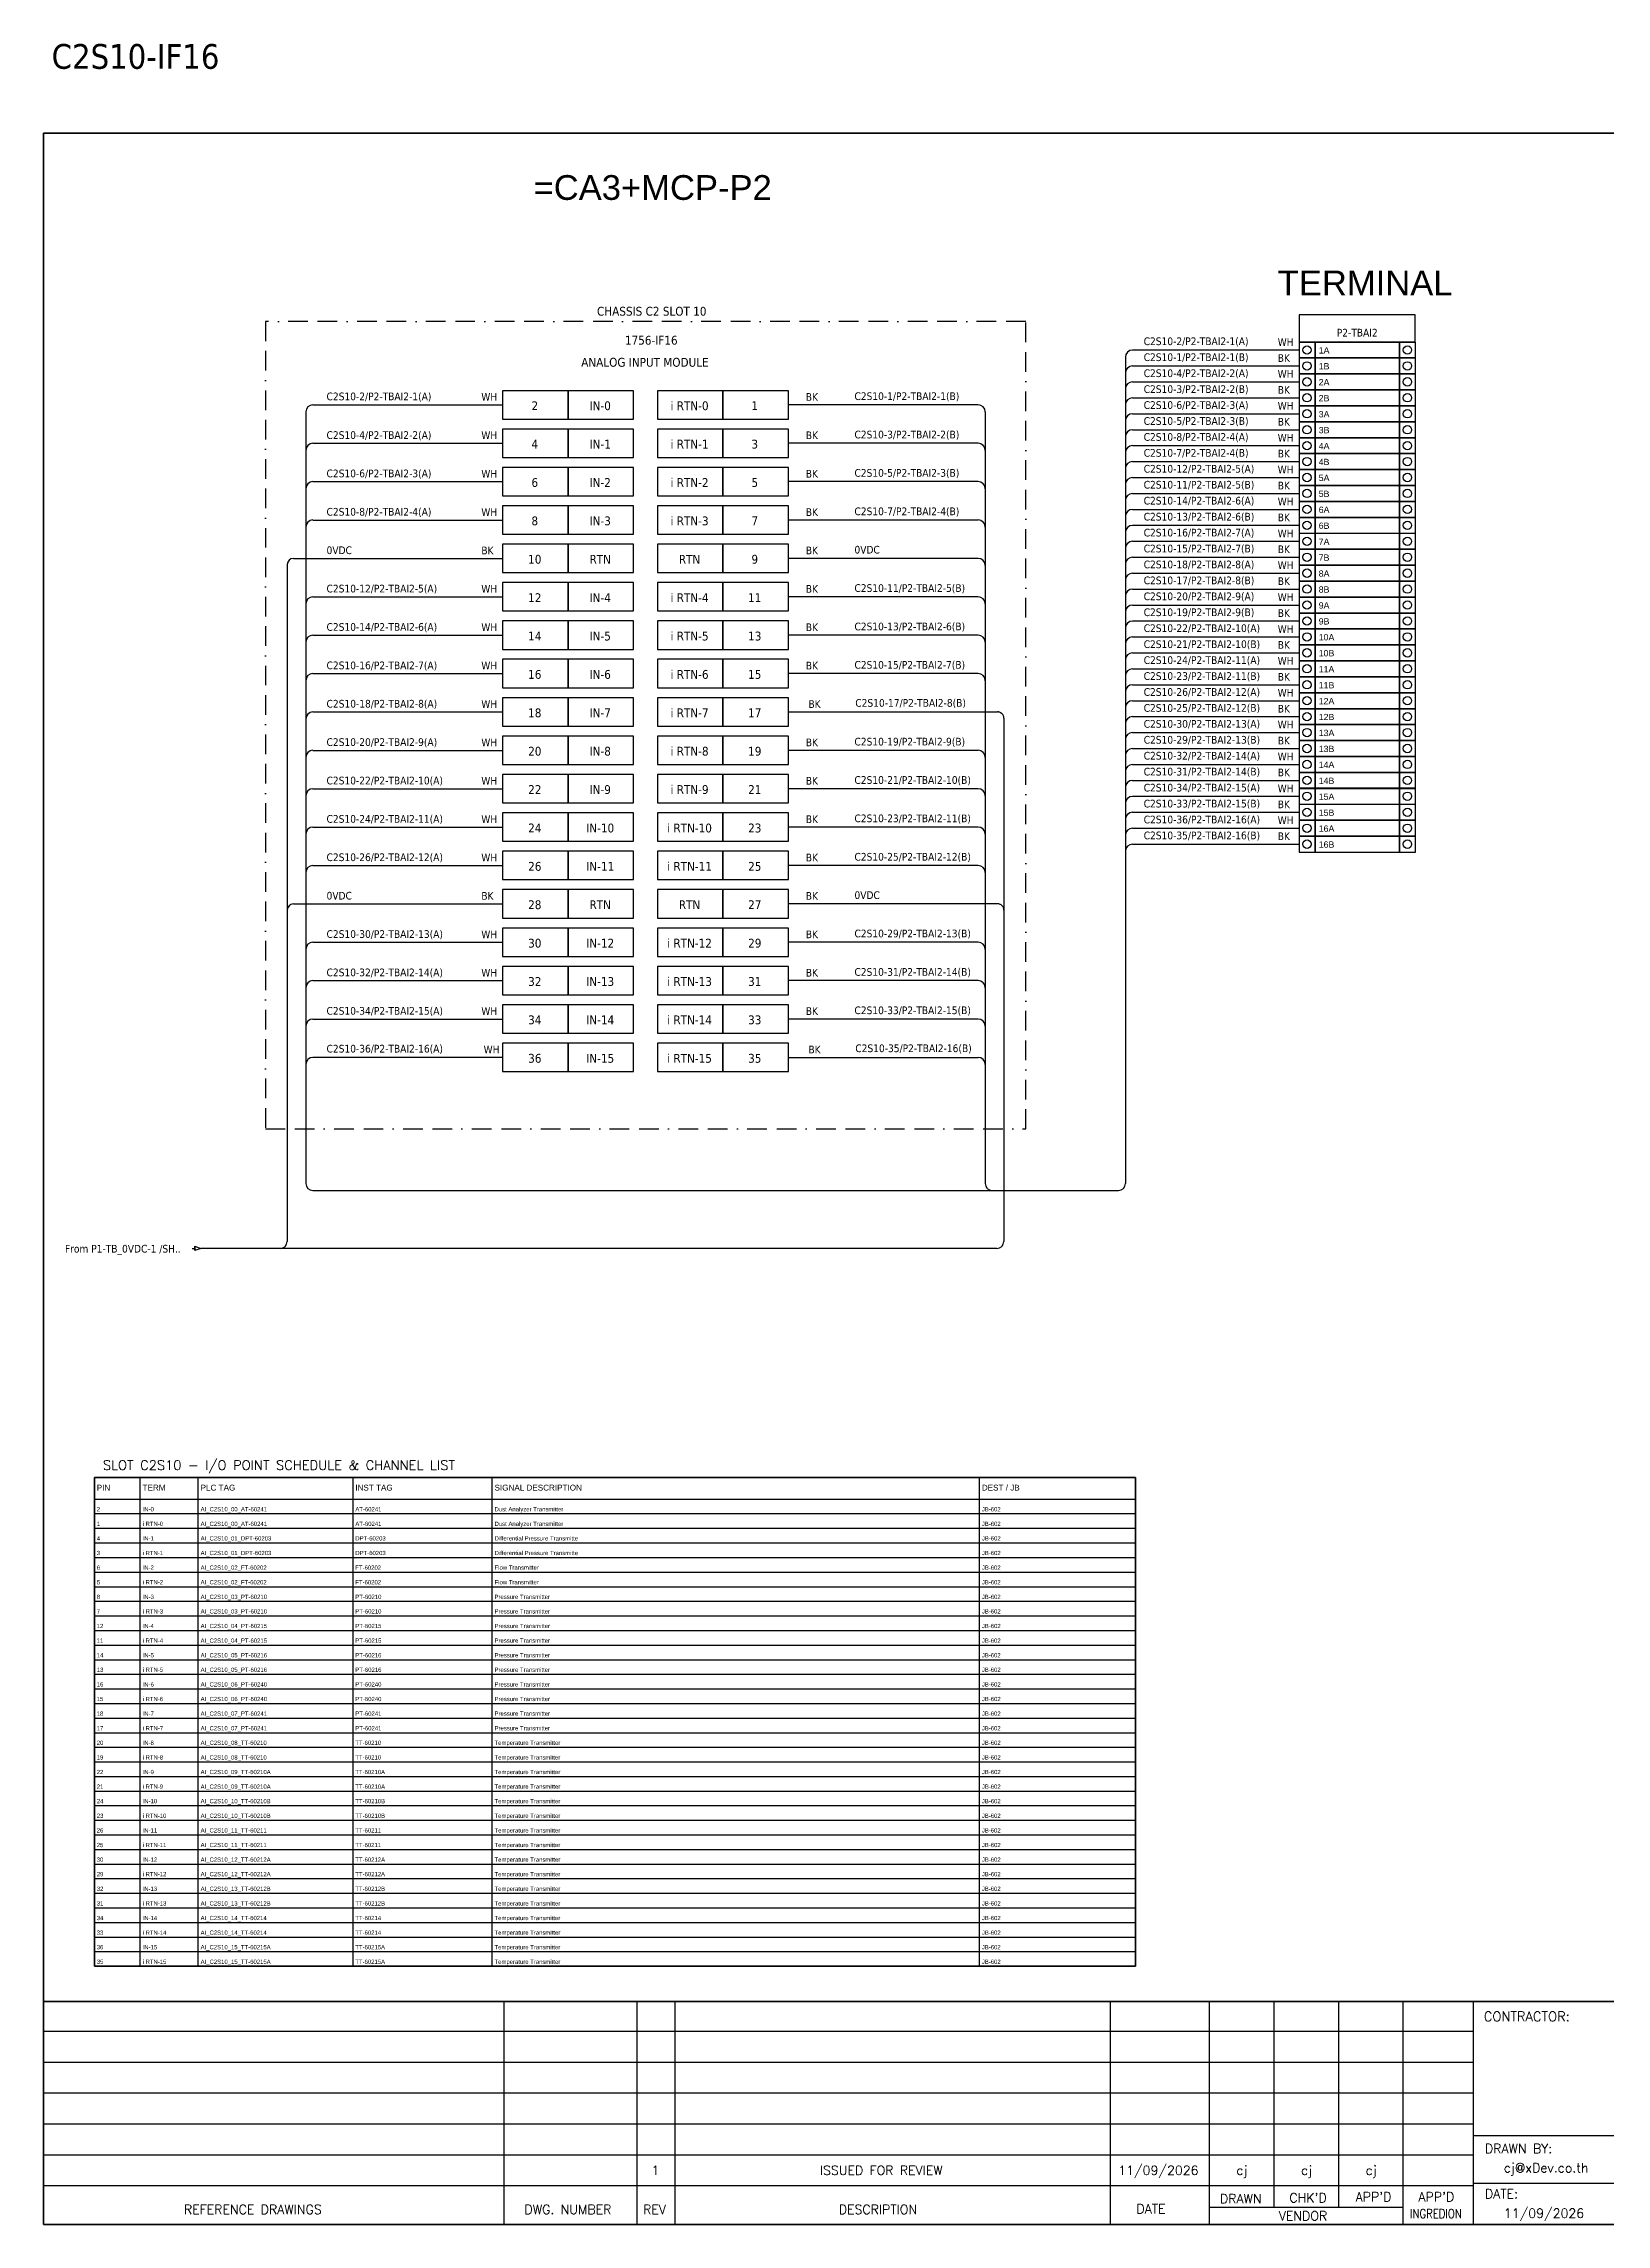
# Model space of a CAD drawing. Header units: millimetres. Extents: x 0 to 3893, y 0 to 2820.
# Drawn here: x 0 to 2020, y 0 to 2820 of the extents above; entities that cross this region are included whole.
import ezdxf
from ezdxf.enums import TextEntityAlignment as Align

# ---------------------------------------------------------------- set-up
doc = ezdxf.new("R2010")
doc.units = ezdxf.units.MM
doc.linetypes.add('BORDERX2', pattern=[88.9, 25.4, -12.7, 25.4, -12.7, 0, -12.7])
for name, color, linetype in [('GT_1', 9, 'Continuous'), ('HELPPOINT', 7, 'Continuous'), ('MEMBER', 7, 'Continuous'), ('VECTORS', 7, 'Continuous'), ('x01001-FrameArea', 2, 'BORDERX2')]:
    doc.layers.add(name, color=color, linetype=linetype)
doc.layers.add('IE-EQUIP', color=253, linetype='Continuous', lineweight=25)
doc.layers.add('IE-WIRE', color=7, linetype='Continuous', lineweight=25)
doc.styles.add('ROMANS', font='romans.shx', dxfattribs={"width": 0.85, "height": 25})
doc.styles.get("Standard").update_dxf_attribs({"font": 'arial.ttf'})
doc.styles.add('Tahoma', font='')
doc.styles.get('Tahoma').set_extended_font_data('Tahoma')

# ---------------------------------------------------------------- blocks, each defined once
blk = doc.blocks.new('xTermSingleLayer900')
at = {"color": 7, "ltscale": 25.4}
for points in [[(0, -537), (537, -537), (537, 0), (0, 0)], [(537, -537), (3378, -537), (3378, 0), (537, 0)], [(3378, -537), (3915, -537), (3915, 0), (3378, 0)]]:
    blk.add_lwpolyline(points, close=True, dxfattribs=at)
for centre in [(268, -268), (3647, -268)]:
    blk.add_circle(centre, 141, dxfattribs=at)
blk.add_attdef('TERMINAL_B', (661, -387), '', height=212)
blk = doc.blocks.new('xTerminal_fr_to0')
at = {"layer": 'VECTORS', "color": 1, "true_color": 0xff0000}
for p, q in [((-11.3, 0), (-7.8, 0)), ((-7.8, 2.8), (0, 0)), ((-7.8, -2.8), (-7.8, 2.8)), ((-7.8, 2.8), (0, 0)), ((-7.8, 2.8), (-7.8, -2.8)), ((0, 0), (-7.8, -2.8)), ((0, 0), (-7.8, -2.8))]:
    blk.add_line(p, q, dxfattribs=at)

msp = doc.modelspace()

# ---------------------------------------------------------------- linework, layer by layer
at = {"ltscale": 25.4}
for p, q in [((1407.6, 2403.1), (1623, 2403.1)), ((1208.1, 2352.7), (962.8, 2352.7)), ((1407.6, 2361.8), (1623, 2361.8)), ((1407.6, 2320.6), (1623, 2320.6)), ((1208.1, 2303.1), (962.8, 2303.1)), ((1407.6, 2279.4), (1623, 2279.4)), ((1208.1, 2253.5), (962.8, 2253.5)), ((1407.6, 2238.2), (1623, 2238.2)), ((1208.1, 2203.8), (962.8, 2203.8)), ((1407.6, 2197), (1623, 2197)), ((322.8, 2154.2), (593.3, 2154.2)), ((1208.1, 2154.2), (962.8, 2154.2)), ((1407.6, 2155.7), (1623, 2155.7)), ((1208.1, 2104.6), (962.8, 2104.6)), ((1407.6, 2114.5), (1623, 2114.5)), ((1407.6, 2073.3), (1623, 2073.3)), ((1208.1, 2054.9), (962.8, 2054.9)), ((1407.6, 2032.1), (1623, 2032.1)), ((1208.1, 2005.3), (962.8, 2005.3)), ((1407.6, 1990.8), (1623, 1990.8)), ((962.8, 1955.7), (1233.3, 1955.7)), ((1407.6, 1949.6), (1623, 1949.6)), ((1208.1, 1906), (962.8, 1906)), ((1407.6, 1908.4), (1623, 1908.4)), ((1407.6, 1867.2), (1623, 1867.2)), ((1208.1, 1856.4), (962.8, 1856.4)), ((1208.1, 1806.8), (962.8, 1806.8)), ((1407.6, 1825.9), (1623, 1825.9)), ((1407.6, 1784.7), (1623, 1784.7)), ((1208.1, 1757.1), (962.8, 1757.1)), ((322.8, 1707.5), (593.3, 1707.5)), ((1233.3, 1707.5), (962.8, 1707.5)), ((1208.1, 1657.9), (962.8, 1657.9)), ((1208.1, 1608.2), (962.8, 1608.2)), ((1208.1, 1558.6), (962.8, 1558.6)), ((962.8, 1509), (1208.1, 1509))]:
    msp.add_line(p, q, dxfattribs=at)
at = {"color": 7}
for p, q in [((124.9, 333.8), (124.9, 965.9)), ((199.9, 333.8), (199.9, 965.9)), ((399.9, 333.8), (399.9, 965.9)), ((579.9, 333.8), (579.9, 965.9)), ((1209.9, 333.8), (1209.9, 965.9)), ((65.6, 937.9), (1411.4, 937.9))]:
    msp.add_line(p, q, dxfattribs=at)
at = {"color": 8}
for p, q in [((65.6, 919), (1411.4, 919)), ((65.6, 900.1), (1411.4, 900.1)), ((65.6, 881.3), (1411.4, 881.3)), ((65.6, 862.4), (1411.4, 862.4)), ((65.6, 843.5), (1411.4, 843.5)), ((65.6, 824.6), (1411.4, 824.6)), ((65.6, 805.7), (1411.4, 805.7)), ((65.6, 786.9), (1411.4, 786.9)), ((65.6, 768), (1411.4, 768)), ((65.6, 749.1), (1411.4, 749.1)), ((65.6, 730.2), (1411.4, 730.2)), ((65.6, 711.4), (1411.4, 711.4)), ((65.6, 692.5), (1411.4, 692.5)), ((65.6, 673.6), (1411.4, 673.6)), ((65.6, 654.7), (1411.4, 654.7)), ((65.6, 635.8), (1411.4, 635.8)), ((65.6, 617), (1411.4, 617)), ((65.6, 598.1), (1411.4, 598.1)), ((65.6, 579.2), (1411.4, 579.2)), ((65.6, 560.3), (1411.4, 560.3)), ((65.6, 541.5), (1411.4, 541.5)), ((65.6, 522.6), (1411.4, 522.6)), ((65.6, 503.7), (1411.4, 503.7)), ((65.6, 484.8), (1411.4, 484.8)), ((65.6, 465.9), (1411.4, 465.9)), ((65.6, 447.1), (1411.4, 447.1)), ((65.6, 428.2), (1411.4, 428.2)), ((65.6, 409.3), (1411.4, 409.3)), ((65.6, 390.4), (1411.4, 390.4)), ((65.6, 371.5), (1411.4, 371.5)), ((65.6, 352.7), (1411.4, 352.7))]:
    msp.add_line(p, q, dxfattribs=at)
at = {"color": 4, "ltscale": 25.4}
msp.add_lwpolyline([(1623, 2434), (1773.3, 2434), (1773.3, 2469.2), (1623, 2469.2)], close=True, dxfattribs=at)
msp.add_lwpolyline([(65.6, 965.9), (1411.4, 965.9), (1411.4, 333.8), (65.6, 333.8)], close=True)
at = {"color": 7}
msp.add_lwpolyline([(65.6, 333.8), (1411.4, 333.8), (1411.4, 965.9), (65.6, 965.9), (65.6, 333.8)], dxfattribs=at)
at = {"ltscale": 25.4}
for centre, radius, start, end in [((1407.6, 2393.9), 9.14, 90, 180), ((1208.1, 2343.6), 9.17, 0, 90), ((1407.6, 2352.7), 9.14, 90, 180), ((1407.6, 2311.5), 9.14, 90, 180), ((1208.1, 2293.9), 9.17, 0, 90), ((1407.6, 2270.3), 9.14, 90, 180), ((1208.1, 2244.3), 9.17, 0, 90), ((1407.6, 2229), 9.14, 90, 180), ((1208.1, 2194.7), 9.17, 0, 90), ((1407.6, 2187.8), 9.14, 90, 180), ((1208.1, 2145), 9.17, 0, 90), ((1407.6, 2146.6), 9.14, 90, 180), ((1208.1, 2095.4), 9.17, 0, 90), ((1407.6, 2105.4), 9.14, 90, 180), ((1407.6, 2064.1), 9.14, 90, 180), ((1208.1, 2045.8), 9.17, 0, 90), ((1407.6, 2022.9), 9.14, 90, 180), ((1208.1, 1996.1), 9.17, 0, 90), ((1407.6, 1981.7), 9.14, 90, 180), ((1407.6, 1940.5), 9.14, 90, 180), ((1208.1, 1896.9), 9.17, 0, 90), ((1407.6, 1899.2), 9.14, 90, 180), ((1407.6, 1858), 9.14, 90, 180), ((1208.1, 1847.2), 9.17, 0, 90), ((1208.1, 1797.6), 9.17, 0, 90), ((1407.6, 1816.8), 9.14, 90, 180), ((1407.6, 1775.6), 9.14, 90, 180), ((1208.1, 1748), 9.17, 0, 90), ((1208.1, 1648.7), 9.17, 0, 90), ((1208.1, 1599.1), 9.17, 0, 90), ((1208.1, 1549.4), 9.17, 0, 90), ((1208.1, 1499.8), 9.17, 0, 90)]:
    msp.add_arc(centre, radius, start, end, dxfattribs=at)
at = {"layer": 'GT_1', "color": 4}
for p, q in [((595.3, 0), (595.3, 288.2)), ((767.2, 0), (767.2, 288.2)), ((816.4, 0), (816.4, 288.2)), ((1379, 0), (1379, 288.2)), ((1507.3, 0), (1507.3, 288.2)), ((1590.9, 21.8), (1590.9, 288.2)), ((1674.4, 21.8), (1674.4, 288.2)), ((1757.7, 0), (1757.7, 288.2)), ((1848.7, 0), (1848.7, 288.2)), ((1848.7, 249.3), (-0.1, 249.3)), ((1848.7, 209.5), (-0.1, 209.5)), ((1848.7, 169.6), (-0.1, 169.6)), ((1848.7, 129.7), (-0.1, 129.7)), ((2635.7, 114.3), (1848.7, 114.3)), ((1848.7, 89.7), (-0.1, 89.7)), ((1848.6, 49.8), (-0.1, 49.8)), ((2635.7, 52.9), (1848.7, 52.9)), ((1757.7, 21.8), (1507.3, 21.8))]:
    msp.add_line(p, q, dxfattribs=at)
at = {"layer": 'HELPPOINT', "color": 4, "lineweight": 35}
for p, q in [((-0.1, 0), (-0.1, 2704.2)), ((-0.1, 2704.2), (3893.2, 2704.2)), ((-0.1, 0), (-0.1, 2704.2)), ((-0.1, 2704.2), (3893.2, 2704.2)), ((3893.2, 0), (-0.1, 0)), ((3893.2, 0), (-0.1, 0))]:
    msp.add_line(p, q, dxfattribs=at)
at = {"layer": 'IE-EQUIP', "linetype": 'Continuous', "ltscale": 25.4}
for points in [[(593.3, 2334.4), (678, 2334.4), (678, 2371.1), (593.3, 2371.1)], [(678, 2334.4), (762.6, 2334.4), (762.6, 2371.1), (678, 2371.1)], [(793.5, 2334.4), (878.1, 2334.4), (878.1, 2371.1), (793.5, 2371.1)], [(878.1, 2334.4), (962.8, 2334.4), (962.8, 2371.1), (878.1, 2371.1)], [(593.3, 2284.8), (678, 2284.8), (678, 2321.5), (593.3, 2321.5)], [(678, 2284.8), (762.6, 2284.8), (762.6, 2321.5), (678, 2321.5)], [(793.5, 2284.8), (878.1, 2284.8), (878.1, 2321.5), (793.5, 2321.5)], [(878.1, 2284.8), (962.8, 2284.8), (962.8, 2321.5), (878.1, 2321.5)], [(593.3, 2235.1), (678, 2235.1), (678, 2271.8), (593.3, 2271.8)], [(678, 2235.1), (762.6, 2235.1), (762.6, 2271.8), (678, 2271.8)], [(793.5, 2235.1), (878.1, 2235.1), (878.1, 2271.8), (793.5, 2271.8)], [(878.1, 2235.1), (962.8, 2235.1), (962.8, 2271.8), (878.1, 2271.8)], [(593.3, 2185.5), (678, 2185.5), (678, 2222.2), (593.3, 2222.2)], [(678, 2185.5), (762.6, 2185.5), (762.6, 2222.2), (678, 2222.2)], [(793.5, 2185.5), (878.1, 2185.5), (878.1, 2222.2), (793.5, 2222.2)], [(878.1, 2185.5), (962.8, 2185.5), (962.8, 2222.2), (878.1, 2222.2)], [(593.3, 2135.9), (678, 2135.9), (678, 2172.6), (593.3, 2172.6)], [(678, 2135.9), (762.6, 2135.9), (762.6, 2172.6), (678, 2172.6)], [(793.5, 2135.9), (878.1, 2135.9), (878.1, 2172.6), (793.5, 2172.6)], [(878.1, 2135.9), (962.8, 2135.9), (962.8, 2172.6), (878.1, 2172.6)], [(593.3, 2086.2), (678, 2086.2), (678, 2122.9), (593.3, 2122.9)], [(678, 2086.2), (762.6, 2086.2), (762.6, 2122.9), (678, 2122.9)], [(793.5, 2086.2), (878.1, 2086.2), (878.1, 2122.9), (793.5, 2122.9)], [(878.1, 2086.2), (962.8, 2086.2), (962.8, 2122.9), (878.1, 2122.9)], [(593.3, 2036.6), (678, 2036.6), (678, 2073.3), (593.3, 2073.3)], [(678, 2036.6), (762.6, 2036.6), (762.6, 2073.3), (678, 2073.3)], [(793.5, 2036.6), (878.1, 2036.6), (878.1, 2073.3), (793.5, 2073.3)], [(878.1, 2036.6), (962.8, 2036.6), (962.8, 2073.3), (878.1, 2073.3)], [(593.3, 1987), (678, 1987), (678, 2023.7), (593.3, 2023.7)], [(678, 1987), (762.6, 1987), (762.6, 2023.7), (678, 2023.7)], [(793.5, 1987), (878.1, 1987), (878.1, 2023.7), (793.5, 2023.7)], [(878.1, 1987), (962.8, 1987), (962.8, 2023.7), (878.1, 2023.7)], [(593.3, 1937.3), (678, 1937.3), (678, 1974), (593.3, 1974)], [(678, 1937.3), (762.6, 1937.3), (762.6, 1974), (678, 1974)], [(793.5, 1937.3), (878.1, 1937.3), (878.1, 1974), (793.5, 1974)], [(878.1, 1937.3), (962.8, 1937.3), (962.8, 1974), (878.1, 1974)], [(593.3, 1887.7), (678, 1887.7), (678, 1924.4), (593.3, 1924.4)], [(678, 1887.7), (762.6, 1887.7), (762.6, 1924.4), (678, 1924.4)], [(793.5, 1887.7), (878.1, 1887.7), (878.1, 1924.4), (793.5, 1924.4)], [(878.1, 1887.7), (962.8, 1887.7), (962.8, 1924.4), (878.1, 1924.4)], [(593.3, 1838.1), (678, 1838.1), (678, 1874.8), (593.3, 1874.8)], [(678, 1838.1), (762.6, 1838.1), (762.6, 1874.8), (678, 1874.8)], [(793.5, 1838.1), (878.1, 1838.1), (878.1, 1874.8), (793.5, 1874.8)], [(878.1, 1838.1), (962.8, 1838.1), (962.8, 1874.8), (878.1, 1874.8)], [(593.3, 1788.4), (678, 1788.4), (678, 1825.1), (593.3, 1825.1)], [(678, 1788.4), (762.6, 1788.4), (762.6, 1825.1), (678, 1825.1)], [(793.5, 1788.4), (878.1, 1788.4), (878.1, 1825.1), (793.5, 1825.1)], [(878.1, 1788.4), (962.8, 1788.4), (962.8, 1825.1), (878.1, 1825.1)], [(593.3, 1738.8), (678, 1738.8), (678, 1775.5), (593.3, 1775.5)], [(678, 1738.8), (762.6, 1738.8), (762.6, 1775.5), (678, 1775.5)], [(793.5, 1738.8), (878.1, 1738.8), (878.1, 1775.5), (793.5, 1775.5)], [(878.1, 1738.8), (962.8, 1738.8), (962.8, 1775.5), (878.1, 1775.5)], [(593.3, 1689.2), (678, 1689.2), (678, 1725.9), (593.3, 1725.9)], [(678, 1689.2), (762.6, 1689.2), (762.6, 1725.9), (678, 1725.9)], [(793.5, 1689.2), (878.1, 1689.2), (878.1, 1725.9), (793.5, 1725.9)], [(878.1, 1689.2), (962.8, 1689.2), (962.8, 1725.9), (878.1, 1725.9)], [(593.3, 1639.5), (678, 1639.5), (678, 1676.2), (593.3, 1676.2)], [(678, 1639.5), (762.6, 1639.5), (762.6, 1676.2), (678, 1676.2)], [(793.5, 1639.5), (878.1, 1639.5), (878.1, 1676.2), (793.5, 1676.2)], [(878.1, 1639.5), (962.8, 1639.5), (962.8, 1676.2), (878.1, 1676.2)], [(593.3, 1589.9), (678, 1589.9), (678, 1626.6), (593.3, 1626.6)], [(678, 1589.9), (762.6, 1589.9), (762.6, 1626.6), (678, 1626.6)], [(793.5, 1589.9), (878.1, 1589.9), (878.1, 1626.6), (793.5, 1626.6)], [(878.1, 1589.9), (962.8, 1589.9), (962.8, 1626.6), (878.1, 1626.6)], [(593.3, 1540.3), (678, 1540.3), (678, 1577), (593.3, 1577)], [(678, 1540.3), (762.6, 1540.3), (762.6, 1577), (678, 1577)], [(793.5, 1540.3), (878.1, 1540.3), (878.1, 1577), (793.5, 1577)], [(878.1, 1540.3), (962.8, 1540.3), (962.8, 1577), (878.1, 1577)], [(593.3, 1490.6), (678, 1490.6), (678, 1527.3), (593.3, 1527.3)], [(678, 1490.6), (762.6, 1490.6), (762.6, 1527.3), (678, 1527.3)], [(793.5, 1490.6), (878.1, 1490.6), (878.1, 1527.3), (793.5, 1527.3)], [(878.1, 1490.6), (962.8, 1490.6), (962.8, 1527.3), (878.1, 1527.3)]]:
    msp.add_lwpolyline(points, close=True, dxfattribs=at)
at = {"layer": 'IE-WIRE', "color": 4, "ltscale": 25.4}
for p, q in [((1398.5, 2414.5), (1398.5, 1346.1)), ((1407.6, 2423.7), (1623, 2423.7)), ((1407.6, 2382.5), (1623, 2382.5)), ((338.9, 2343.6), (338.9, 1346.1)), ((348.1, 2352.7), (593.3, 2352.7)), ((1217.2, 2343.6), (1217.2, 1346.1)), ((1407.6, 2341.2), (1623, 2341.2)), ((348.1, 2303.1), (593.3, 2303.1)), ((1407.6, 2300), (1623, 2300)), ((1407.6, 2258.8), (1623, 2258.8)), ((348.1, 2253.5), (593.3, 2253.5)), ((348.1, 2203.8), (593.3, 2203.8)), ((1407.6, 2217.6), (1623, 2217.6)), ((1407.6, 2176.3), (1623, 2176.3)), ((1407.6, 2135.1), (1623, 2135.1)), ((348.1, 2104.6), (593.3, 2104.6)), ((1407.6, 2093.9), (1623, 2093.9)), ((348.1, 2054.9), (593.3, 2054.9)), ((1407.6, 2052.7), (1623, 2052.7)), ((348.1, 2005.3), (593.3, 2005.3)), ((1407.6, 2011.4), (1623, 2011.4)), ((348.1, 1955.7), (593.3, 1955.7)), ((1407.6, 1970.2), (1623, 1970.2)), ((1407.6, 1929), (1623, 1929)), ((348.1, 1906), (593.3, 1906)), ((1407.6, 1887.8), (1623, 1887.8)), ((348.1, 1856.4), (593.3, 1856.4)), ((1407.6, 1846.6), (1623, 1846.6)), ((348.1, 1806.8), (593.3, 1806.8)), ((1407.6, 1805.3), (1623, 1805.3)), ((348.1, 1757.1), (593.3, 1757.1)), ((348.1, 1657.9), (593.3, 1657.9)), ((348.1, 1608.2), (593.3, 1608.2)), ((348.1, 1558.6), (593.3, 1558.6)), ((593.3, 1509), (348.1, 1509))]:
    msp.add_line(p, q, dxfattribs=at)
at = {"layer": 'IE-WIRE', "color": 7, "ltscale": 25.4}
for p, q in [((314.8, 2146.2), (314.8, 1270.9)), ((1241.3, 1947.7), (1241.3, 1270.9)), ((1232.4, 1262), (203.3, 1262))]:
    msp.add_line(p, q, dxfattribs=at)
at = {"layer": 'IE-WIRE', "color": 4}
msp.add_line((348, 1337), (1389.4, 1337), dxfattribs=at)
at = {"layer": 'IE-WIRE', "color": 4, "ltscale": 25.4}
for centre, radius in [((1407.6, 2414.5), 9.14), ((1407.6, 2373.3), 9.14), ((348.1, 2343.6), 9.17), ((1407.6, 2332.1), 9.14), ((348.1, 2293.9), 9.17), ((1407.6, 2290.9), 9.14), ((1407.6, 2249.7), 9.14), ((348.1, 2244.3), 9.17), ((348.1, 2194.7), 9.17), ((1407.6, 2208.4), 9.14), ((1407.6, 2167.2), 9.14), ((1407.6, 2126), 9.14), ((348.1, 2095.4), 9.17), ((1407.6, 2084.8), 9.14), ((348.1, 2045.8), 9.17), ((1407.6, 2043.5), 9.14), ((348.1, 1996.1), 9.17), ((1407.6, 2002.3), 9.14), ((348.1, 1946.5), 9.17), ((1407.6, 1961.1), 9.14), ((1407.6, 1919.9), 9.14), ((348.1, 1896.9), 9.17), ((1407.6, 1878.6), 9.14), ((348.1, 1847.2), 9.17), ((1407.6, 1837.4), 9.14), ((348.1, 1797.6), 9.17), ((1407.6, 1796.2), 9.14), ((348.1, 1748), 9.17), ((348.1, 1648.7), 9.17), ((348.1, 1599.1), 9.17), ((348.1, 1549.4), 9.17), ((348.1, 1499.8), 9.17)]:
    msp.add_arc(centre, radius, 90, 180, dxfattribs=at)
at = {"layer": 'IE-WIRE', "ltscale": 25.4}
for centre in [(322.8, 2146.2), (322.8, 1699.5)]:
    msp.add_arc(centre, 8, 90, 180, dxfattribs=at)
at = {"layer": 'IE-WIRE', "color": 4}
for centre, start, end in [((348, 1346.1), 180, 270), ((1226.4, 1346.1), 180, 270), ((1389.4, 1346.1), 270, 0)]:
    msp.add_arc(centre, 9.14, start, end, dxfattribs=at)
at = {"layer": 'IE-WIRE', "color": 7, "ltscale": 25.4}
for centre in [(305.8, 1270.9), (1232.4, 1270.9), (1232.4, 1270.9)]:
    msp.add_arc(centre, 8.96, 270, 0, dxfattribs=at)
at = {"layer": 'MEMBER', "color": 4, "lineweight": 35}
msp.add_line((-0.1, 288.2), (3893.2, 288.2), dxfattribs=at)
msp.add_line((-0.1, 288.2), (3893.2, 288.2), dxfattribs=at)
at = {"layer": 'x01001-FrameArea'}
msp.add_lwpolyline([(286.6, 1416.6), (1269.6, 1416.6), (1269.6, 2460.5), (286.6, 2460.5)], close=True, dxfattribs=at)
at = {"layer": 'x01001-FrameArea', "ltscale": 25.4}
for centre in [(1233.3, 1947.7), (1233.3, 1699.5)]:
    msp.add_arc(centre, 8, 0, 90, dxfattribs=at)

# ---------------------------------------------------------------- block references
at = {"xscale": 0.0384, "yscale": 0.0384, "zscale": 0.0384}
for p, values in [((1623, 2434), {'TERMINAL_B': '1A'}), ((1623, 2413.4), {'TERMINAL_B': '1B'}), ((1623, 2392.8), {'TERMINAL_B': '2A'}), ((1623, 2372.2), {'TERMINAL_B': '2B'}), ((1623, 2351.5), {'TERMINAL_B': '3A'}), ((1623, 2330.9), {'TERMINAL_B': '3B'}), ((1623, 2310.3), {'TERMINAL_B': '4A'}), ((1623, 2289.7), {'TERMINAL_B': '4B'}), ((1623, 2269.1), {'TERMINAL_B': '5A'}), ((1623, 2248.5), {'TERMINAL_B': '5B'}), ((1623, 2227.9), {'TERMINAL_B': '6A'}), ((1623, 2207.3), {'TERMINAL_B': '6B'}), ((1623, 2186.6), {'TERMINAL_B': '7A'}), ((1623, 2166), {'TERMINAL_B': '7B'}), ((1623, 2145.4), {'TERMINAL_B': '8A'}), ((1623, 2124.8), {'TERMINAL_B': '8B'}), ((1623, 2104.2), {'TERMINAL_B': '9A'}), ((1623, 2083.6), {'TERMINAL_B': '9B'}), ((1623, 2063), {'TERMINAL_B': '10A'}), ((1623, 2042.4), {'TERMINAL_B': '10B'}), ((1623, 2021.8), {'TERMINAL_B': '11A'}), ((1623, 2001.1), {'TERMINAL_B': '11B'}), ((1623, 1980.5), {'TERMINAL_B': '12A'}), ((1623, 1959.9), {'TERMINAL_B': '12B'}), ((1623, 1939.3), {'TERMINAL_B': '13A'}), ((1623, 1918.7), {'TERMINAL_B': '13B'}), ((1623, 1898.1), {'TERMINAL_B': '14A'}), ((1623, 1877.5), {'TERMINAL_B': '14B'}), ((1623, 1856.9), {'TERMINAL_B': '15A'}), ((1623, 1836.2), {'TERMINAL_B': '15B'}), ((1623, 1815.6), {'TERMINAL_B': '16A'}), ((1623, 1795), {'TERMINAL_B': '16B'})]:
    msp.add_blockref('xTermSingleLayer900', p, dxfattribs=at).add_auto_attribs(values)
msp.add_blockref('xTerminal_fr_to0', (203.3, 1262))

# ---------------------------------------------------------------- texts
at = {"color": 2, "style": 'Tahoma'}
msp.add_text('C2S10-IF16', height=32, dxfattribs=at).set_placement((10.3, 2787.3))
at = {"color": 2}
for s, p in [('=CA3+MCP-P2', (633.3, 2617.8)), ('TERMINAL', (1595.4, 2494.4))]:
    msp.add_text(s, height=32, dxfattribs=at).set_placement(p)
at = {"color": 2, "style": 'Tahoma'}
for s, height, p in [('CHASSIS C2 SLOT 10', 11.441, (786.1, 2473.8)), ('1756-IF16', 11.44, (785.5, 2436.3)), ('ANALOG INPUT MODULE', 11.441, (777.3, 2407.8)), ('2', 11.4, (634.9, 2351.6)), ('IN-0', 11.44, (719.5, 2351.6)), ('i RTN-0', 11.44, (835, 2351.6)), ('1', 11.4, (919.3, 2351.6)), ('4', 11.4, (634.9, 2302)), ('IN-1', 11.44, (719.5, 2302)), ('i RTN-1', 11.44, (835, 2302)), ('3', 11.4, (919.3, 2302)), ('6', 11.4, (634.9, 2252.3)), ('IN-2', 11.44, (719.5, 2252.3)), ('i RTN-2', 11.44, (835, 2252.3)), ('5', 11.4, (919.3, 2252.3)), ('8', 11.4, (634.9, 2202.7)), ('IN-3', 11.44, (719.5, 2202.7)), ('i RTN-3', 11.44, (835, 2202.7)), ('7', 11.4, (919.3, 2202.7)), ('10', 11.44, (634.9, 2153.1)), ('RTN', 11.44, (719.5, 2153.1)), ('RTN', 11.44, (835, 2153.1)), ('9', 11.4, (919.3, 2153.1)), ('12', 11.44, (634.9, 2103.4)), ('IN-4', 11.44, (719.5, 2103.4)), ('i RTN-4', 11.44, (835, 2103.4)), ('11', 11.44, (919.3, 2103.4)), ('14', 11.44, (634.9, 2053.8)), ('IN-5', 11.44, (719.5, 2053.8)), ('i RTN-5', 11.44, (835, 2053.8)), ('13', 11.44, (919.3, 2053.8)), ('16', 11.44, (634.9, 2004.2)), ('IN-6', 11.44, (719.5, 2004.2)), ('i RTN-6', 11.44, (835, 2004.2)), ('15', 11.44, (919.3, 2004.2)), ('18', 11.44, (634.9, 1954.5)), ('IN-7', 11.44, (719.5, 1954.5)), ('i RTN-7', 11.44, (835, 1954.5)), ('17', 11.44, (919.3, 1954.5)), ('20', 11.44, (634.9, 1904.9)), ('IN-8', 11.44, (719.5, 1904.9)), ('i RTN-8', 11.44, (835, 1904.9)), ('19', 11.44, (919.3, 1904.9)), ('22', 11.44, (634.9, 1855.3)), ('IN-9', 11.44, (719.5, 1855.3)), ('i RTN-9', 11.44, (835, 1855.3)), ('21', 11.44, (919.3, 1855.3)), ('24', 11.44, (634.9, 1805.6)), ('IN-10', 11.44, (719.5, 1805.6)), ('i RTN-10', 11.44, (835, 1805.6)), ('23', 11.44, (919.3, 1805.6)), ('26', 11.44, (634.9, 1756)), ('IN-11', 11.44, (719.5, 1756)), ('i RTN-11', 11.44, (835, 1756)), ('25', 11.44, (919.3, 1756)), ('28', 11.44, (634.9, 1706.4)), ('RTN', 11.44, (719.5, 1706.4)), ('RTN', 11.44, (835, 1706.4)), ('27', 11.44, (919.3, 1706.4)), ('30', 11.44, (634.9, 1656.7)), ('IN-12', 11.44, (719.5, 1656.7)), ('i RTN-12', 11.44, (835, 1656.7)), ('29', 11.44, (919.3, 1656.7)), ('32', 11.44, (634.9, 1607.1)), ('IN-13', 11.44, (719.5, 1607.1)), ('i RTN-13', 11.44, (835, 1607.1)), ('31', 11.44, (919.3, 1607.1)), ('34', 11.44, (634.9, 1557.5)), ('IN-14', 11.44, (719.5, 1557.5)), ('i RTN-14', 11.44, (835, 1557.5)), ('33', 11.44, (919.3, 1557.5)), ('36', 11.44, (634.9, 1507.8)), ('IN-15', 11.44, (719.5, 1507.8)), ('i RTN-15', 11.44, (835, 1507.8)), ('35', 11.44, (919.3, 1507.8))]:
    msp.add_text(s, height=height, dxfattribs=at).set_placement(p, align=Align.MIDDLE_CENTER)
at = {"color": 4, "style": 'Tahoma'}
for s, height, p in [('C2S10-2/P2-TBAI2-1(A)', 9.949, (1422.1, 2430)), ('WH', 9.95, (1595.4, 2428.9)), ('C2S10-4/P2-TBAI2-2(A)', 9.949, (1422.1, 2388.7)), ('WH', 9.95, (1595.4, 2387.7)), ('C2S10-2/P2-TBAI2-1(A)', 9.949, (365.7, 2358.7)), ('WH', 9.95, (565.8, 2358)), ('C2S10-6/P2-TBAI2-3(A)', 9.949, (1422.1, 2347.5)), ('WH', 9.95, (1595.4, 2346.5)), ('C2S10-4/P2-TBAI2-2(A)', 9.949, (365.7, 2308.7)), ('WH', 9.95, (565.8, 2308.4)), ('C2S10-8/P2-TBAI2-4(A)', 9.949, (1422.1, 2306.3)), ('WH', 9.95, (1595.4, 2305.3)), ('C2S10-6/P2-TBAI2-3(A)', 9.949, (365.7, 2259.1)), ('WH', 9.95, (565.8, 2258.7)), ('C2S10-12/P2-TBAI2-5(A)', 9.949, (1422.1, 2265.1)), ('WH', 9.95, (1595.4, 2264)), ('C2S10-14/P2-TBAI2-6(A)', 9.949, (1422.1, 2223.9)), ('WH', 9.95, (1595.4, 2222.8)), ('C2S10-8/P2-TBAI2-4(A)', 9.949, (365.7, 2209.5)), ('WH', 9.95, (565.8, 2209.1)), ('C2S10-16/P2-TBAI2-7(A)', 9.949, (1422.1, 2182.6)), ('WH', 9.95, (1595.4, 2181.6)), ('C2S10-18/P2-TBAI2-8(A)', 9.949, (1422.1, 2141.4)), ('WH', 9.95, (1595.4, 2140.4)), ('C2S10-12/P2-TBAI2-5(A)', 9.949, (365.7, 2110.2)), ('WH', 9.95, (565.8, 2109.8)), ('C2S10-20/P2-TBAI2-9(A)', 9.949, (1422.1, 2100.2)), ('WH', 9.95, (1595.4, 2099.1)), ('C2S10-14/P2-TBAI2-6(A)', 9.949, (365.7, 2060.6)), ('WH', 9.95, (565.8, 2060.2)), ('C2S10-22/P2-TBAI2-10(A)', 9.949, (1422.1, 2059)), ('WH', 9.95, (1595.4, 2057.9)), ('C2S10-16/P2-TBAI2-7(A)', 9.949, (365.7, 2010.9)), ('WH', 9.95, (565.8, 2010.6)), ('C2S10-24/P2-TBAI2-11(A)', 9.949, (1422.1, 2017.7)), ('WH', 9.95, (1595.4, 2016.7)), ('C2S10-26/P2-TBAI2-12(A)', 9.949, (1422.1, 1976.5)), ('WH', 9.95, (1595.4, 1975.5)), ('C2S10-18/P2-TBAI2-8(A)', 9.949, (365.7, 1961.3)), ('WH', 9.95, (565.8, 1960.9)), ('C2S10-20/P2-TBAI2-9(A)', 9.949, (365.7, 1911.7)), ('WH', 9.95, (565.8, 1911.3)), ('C2S10-30/P2-TBAI2-13(A)', 9.949, (1422.1, 1935.3)), ('WH', 9.95, (1595.4, 1934.3)), ('C2S10-32/P2-TBAI2-14(A)', 9.949, (1422.1, 1894.1)), ('WH', 9.95, (1595.4, 1893)), ('C2S10-22/P2-TBAI2-10(A)', 9.949, (365.7, 1862)), ('WH', 9.95, (565.8, 1861.7)), ('C2S10-34/P2-TBAI2-15(A)', 9.949, (1422.1, 1852.8)), ('WH', 9.95, (1595.4, 1851.8)), ('C2S10-24/P2-TBAI2-11(A)', 9.949, (365.7, 1812.4)), ('WH', 9.95, (565.8, 1812)), ('C2S10-36/P2-TBAI2-16(A)', 9.949, (1422.1, 1811.6)), ('WH', 9.95, (1595.4, 1810.6)), ('C2S10-26/P2-TBAI2-12(A)', 9.949, (365.7, 1762.8)), ('WH', 9.95, (565.8, 1762.4)), ('C2S10-30/P2-TBAI2-13(A)', 9.949, (365.7, 1663.5)), ('WH', 9.95, (565.8, 1663.1)), ('C2S10-32/P2-TBAI2-14(A)', 9.949, (365.7, 1613.9)), ('WH', 9.95, (565.8, 1613.5)), ('C2S10-34/P2-TBAI2-15(A)', 9.949, (365.7, 1564.2)), ('WH', 9.95, (565.8, 1563.9)), ('C2S10-36/P2-TBAI2-16(A)', 9.949, (365.7, 1515.3)), ('WH', 9.95, (568.8, 1514.2))]:
    msp.add_text(s, height=height, dxfattribs=at).set_placement(p)
msp.add_text('P2-TBAI2', height=9.95, dxfattribs=at).set_placement((1698.2, 2446.1), align=Align.MIDDLE_CENTER)
at = {"style": 'Tahoma'}
for s, height, p in [('C2S10-1/P2-TBAI2-1(B)', 9.949, (1422.1, 2409.4)), ('BK', 9.95, (1595.4, 2408.3)), ('C2S10-1/P2-TBAI2-1(B)', 9.949, (1048.2, 2359)), ('C2S10-3/P2-TBAI2-2(B)', 9.949, (1422.1, 2368.1)), ('BK', 9.95, (1595.4, 2367.1)), ('BK', 9.95, (985.3, 2358)), ('BK', 9.95, (985.3, 2308.4)), ('C2S10-3/P2-TBAI2-2(B)', 9.949, (1048.2, 2309.4)), ('C2S10-5/P2-TBAI2-3(B)', 9.949, (1422.1, 2326.9)), ('BK', 9.95, (1595.4, 2325.9)), ('C2S10-7/P2-TBAI2-4(B)', 9.949, (1422.1, 2285.7)), ('BK', 9.95, (1595.4, 2284.7)), ('BK', 9.95, (985.3, 2258.7)), ('C2S10-5/P2-TBAI2-3(B)', 9.949, (1048.2, 2259.8)), ('C2S10-11/P2-TBAI2-5(B)', 9.949, (1422.1, 2244.5)), ('BK', 9.95, (1595.4, 2243.4)), ('BK', 9.95, (985.3, 2209.1)), ('C2S10-7/P2-TBAI2-4(B)', 9.949, (1048.2, 2210.1)), ('C2S10-13/P2-TBAI2-6(B)', 9.949, (1422.1, 2203.2)), ('BK', 9.95, (1595.4, 2202.2)), ('C2S10-15/P2-TBAI2-7(B)', 9.949, (1422.1, 2162)), ('0VDC', 9.95, (365.7, 2159.8)), ('BK', 9.95, (565.8, 2159.5)), ('BK', 9.95, (985.3, 2159.5)), ('0VDC', 9.95, (1048.2, 2160.5)), ('BK', 9.95, (1595.4, 2161)), ('BK', 9.95, (985.3, 2109.8)), ('C2S10-11/P2-TBAI2-5(B)', 9.949, (1048.2, 2110.9)), ('C2S10-17/P2-TBAI2-8(B)', 9.949, (1422.1, 2120.8)), ('BK', 9.95, (1595.4, 2119.8)), ('C2S10-19/P2-TBAI2-9(B)', 9.949, (1422.1, 2079.6)), ('BK', 9.95, (1595.4, 2078.5)), ('BK', 9.95, (985.3, 2060.2)), ('C2S10-13/P2-TBAI2-6(B)', 9.949, (1048.2, 2061.2)), ('C2S10-21/P2-TBAI2-10(B)', 9.949, (1422.1, 2038.3)), ('BK', 9.95, (1595.4, 2037.3)), ('BK', 9.95, (985.3, 2010.6)), ('C2S10-15/P2-TBAI2-7(B)', 9.949, (1048.2, 2011.6)), ('C2S10-23/P2-TBAI2-11(B)', 9.949, (1422.1, 1997.1)), ('BK', 9.95, (1595.4, 1996.1)), ('BK', 9.95, (988.7, 1960.9)), ('C2S10-17/P2-TBAI2-8(B)', 9.949, (1049.3, 1962.4)), ('C2S10-25/P2-TBAI2-12(B)', 9.949, (1422.1, 1955.9)), ('BK', 9.95, (1595.4, 1954.9)), ('BK', 9.95, (985.3, 1911.3)), ('C2S10-19/P2-TBAI2-9(B)', 9.949, (1048.2, 1912.3)), ('C2S10-29/P2-TBAI2-13(B)', 9.949, (1422.1, 1914.7)), ('BK', 9.95, (1595.4, 1913.6)), ('BK', 9.95, (985.3, 1861.7)), ('C2S10-21/P2-TBAI2-10(B)', 9.949, (1048.2, 1862.7)), ('C2S10-31/P2-TBAI2-14(B)', 9.949, (1422.1, 1873.5)), ('BK', 9.95, (1595.4, 1872.4)), ('C2S10-33/P2-TBAI2-15(B)', 9.949, (1422.1, 1832.2)), ('BK', 9.95, (1595.4, 1831.2)), ('BK', 9.95, (985.3, 1812)), ('C2S10-23/P2-TBAI2-11(B)', 9.949, (1048.2, 1813.1)), ('C2S10-35/P2-TBAI2-16(B)', 9.949, (1422.1, 1791)), ('BK', 9.95, (1595.4, 1790)), ('BK', 9.95, (985.3, 1762.4)), ('C2S10-25/P2-TBAI2-12(B)', 9.949, (1048.2, 1763.4)), ('0VDC', 9.95, (365.7, 1713.1)), ('BK', 9.95, (565.8, 1712.8)), ('BK', 9.95, (985.3, 1712.8)), ('0VDC', 9.95, (1048.2, 1713.8)), ('BK', 9.95, (985.3, 1663.1)), ('C2S10-29/P2-TBAI2-13(B)', 9.949, (1048.2, 1664.2)), ('BK', 9.95, (985.3, 1613.5)), ('C2S10-31/P2-TBAI2-14(B)', 9.949, (1048.2, 1614.5)), ('BK', 9.95, (985.3, 1563.9)), ('C2S10-33/P2-TBAI2-15(B)', 9.949, (1048.2, 1564.9)), ('BK', 9.95, (988.7, 1514.2)), ('C2S10-35/P2-TBAI2-16(B)', 9.949, (1049.3, 1515.8))]:
    msp.add_text(s, height=height, dxfattribs=at).set_placement(p)
at = {"color": 7, "style": 'Tahoma'}
msp.add_text('From P1-TB_0VDC-1 /SH..', height=9.949, dxfattribs=at).set_placement((27.5, 1256.6))
at = {"color": 3}
for s, p in [('PIN', (68.6, 948.9)), ('TERM', (127.9, 948.9)), ('PLC TAG', (202.9, 948.9)), ('INST TAG', (402.9, 948.9)), ('SIGNAL DESCRIPTION', (582.9, 948.9)), ('DEST / JB', (1212.9, 948.9))]:
    msp.add_text(s, height=7.5, dxfattribs=at).set_placement(p)
at = {"color": 7}
for s, p in [('2', (68.6, 922)), ('1', (68.6, 903.1)), ('i RTN-0', (127.9, 903.1)), ('IN-0', (127.9, 922)), ('AI_C2S10_00_AT-60241', (202.9, 922)), ('AI_C2S10_00_AT-60241', (202.9, 903.1)), ('AT-60241', (402.9, 922)), ('AT-60241', (402.9, 903.1)), ('Dust Analyzer Transmitter', (582.9, 922)), ('Dust Analyzer Transmitter', (582.9, 903.1)), ('JB-602', (1212.9, 922)), ('JB-602', (1212.9, 903.1)), ('4', (68.6, 884.3)), ('IN-1', (127.9, 884.3)), ('AI_C2S10_01_DPT-60203', (202.9, 884.3)), ('DPT-60203', (402.9, 884.3)), ('Differential Pressure Transmitte', (582.9, 884.3)), ('JB-602', (1212.9, 884.3)), ('3', (68.6, 865.4)), ('6', (68.6, 846.5)), ('i RTN-1', (127.9, 865.4)), ('IN-2', (127.9, 846.5)), ('AI_C2S10_01_DPT-60203', (202.9, 865.4)), ('AI_C2S10_02_FT-60202', (202.9, 846.5)), ('DPT-60203', (402.9, 865.4)), ('FT-60202', (402.9, 846.5)), ('Differential Pressure Transmitte', (582.9, 865.4)), ('Flow Transmitter', (582.9, 846.5)), ('JB-602', (1212.9, 865.4)), ('JB-602', (1212.9, 846.5)), ('5', (68.6, 827.6)), ('i RTN-2', (127.9, 827.6)), ('AI_C2S10_02_FT-60202', (202.9, 827.6)), ('FT-60202', (402.9, 827.6)), ('Flow Transmitter', (582.9, 827.6)), ('JB-602', (1212.9, 827.6)), ('8', (68.6, 808.7)), ('7', (68.6, 789.9)), ('i RTN-3', (127.9, 789.9)), ('IN-3', (127.9, 808.7)), ('AI_C2S10_03_PT-60210', (202.9, 808.7)), ('AI_C2S10_03_PT-60210', (202.9, 789.9)), ('PT-60210', (402.9, 808.7)), ('PT-60210', (402.9, 789.9)), ('Pressure Transmitter', (582.9, 808.7)), ('Pressure Transmitter', (582.9, 789.9)), ('JB-602', (1212.9, 808.7)), ('JB-602', (1212.9, 789.9)), ('12', (68.6, 771)), ('IN-4', (127.9, 771)), ('AI_C2S10_04_PT-60215', (202.9, 771)), ('PT-60215', (402.9, 771)), ('Pressure Transmitter', (582.9, 771)), ('JB-602', (1212.9, 771)), ('11', (68.6, 752.1)), ('14', (68.6, 733.2)), ('i RTN-4', (127.9, 752.1)), ('IN-5', (127.9, 733.2)), ('AI_C2S10_04_PT-60215', (202.9, 752.1)), ('AI_C2S10_05_PT-60216', (202.9, 733.2)), ('PT-60215', (402.9, 752.1)), ('PT-60216', (402.9, 733.2)), ('Pressure Transmitter', (582.9, 752.1)), ('Pressure Transmitter', (582.9, 733.2)), ('JB-602', (1212.9, 752.1)), ('JB-602', (1212.9, 733.2)), ('13', (68.6, 714.4)), ('i RTN-5', (127.9, 714.4)), ('AI_C2S10_05_PT-60216', (202.9, 714.4)), ('PT-60216', (402.9, 714.4)), ('Pressure Transmitter', (582.9, 714.4)), ('JB-602', (1212.9, 714.4)), ('16', (68.6, 695.5)), ('15', (68.6, 676.6)), ('i RTN-6', (127.9, 676.6)), ('IN-6', (127.9, 695.5)), ('AI_C2S10_06_PT-60240', (202.9, 695.5)), ('AI_C2S10_06_PT-60240', (202.9, 676.6)), ('PT-60240', (402.9, 695.5)), ('PT-60240', (402.9, 676.6)), ('Pressure Transmitter', (582.9, 695.5)), ('Pressure Transmitter', (582.9, 676.6)), ('JB-602', (1212.9, 695.5)), ('JB-602', (1212.9, 676.6)), ('18', (68.6, 657.7)), ('IN-7', (127.9, 657.7)), ('AI_C2S10_07_PT-60241', (202.9, 657.7)), ('PT-60241', (402.9, 657.7)), ('Pressure Transmitter', (582.9, 657.7)), ('JB-602', (1212.9, 657.7)), ('20', (68.6, 620)), ('17', (68.6, 638.8)), ('i RTN-7', (127.9, 638.8)), ('IN-8', (127.9, 620)), ('AI_C2S10_07_PT-60241', (202.9, 638.8)), ('AI_C2S10_08_TT-60210', (202.9, 620)), ('TT-60210', (402.9, 620)), ('PT-60241', (402.9, 638.8)), ('Temperature Transmitter', (582.9, 620)), ('Pressure Transmitter', (582.9, 638.8)), ('JB-602', (1212.9, 638.8)), ('JB-602', (1212.9, 620)), ('19', (68.6, 601.1)), ('i RTN-8', (127.9, 601.1)), ('AI_C2S10_08_TT-60210', (202.9, 601.1)), ('TT-60210', (402.9, 601.1)), ('Temperature Transmitter', (582.9, 601.1)), ('JB-602', (1212.9, 601.1)), ('22', (68.6, 582.2)), ('21', (68.6, 563.3)), ('i RTN-9', (127.9, 563.3)), ('IN-9', (127.9, 582.2)), ('AI_C2S10_09_TT-60210A', (202.9, 582.2)), ('AI_C2S10_09_TT-60210A', (202.9, 563.3)), ('TT-60210A', (402.9, 582.2)), ('TT-60210A', (402.9, 563.3)), ('Temperature Transmitter', (582.9, 582.2)), ('Temperature Transmitter', (582.9, 563.3)), ('JB-602', (1212.9, 582.2)), ('JB-602', (1212.9, 563.3)), ('24', (68.6, 544.5)), ('IN-10', (127.9, 544.5)), ('AI_C2S10_10_TT-60210B', (202.9, 544.5)), ('TT-60210B', (402.9, 544.5)), ('Temperature Transmitter', (582.9, 544.5)), ('JB-602', (1212.9, 544.5)), ('23', (68.6, 525.6)), ('26', (68.6, 506.7)), ('i RTN-10', (127.9, 525.6)), ('IN-11', (127.9, 506.7)), ('AI_C2S10_10_TT-60210B', (202.9, 525.6)), ('AI_C2S10_11_TT-60211', (202.9, 506.7)), ('TT-60210B', (402.9, 525.6)), ('TT-60211', (402.9, 506.7)), ('Temperature Transmitter', (582.9, 525.6)), ('Temperature Transmitter', (582.9, 506.7)), ('JB-602', (1212.9, 525.6)), ('JB-602', (1212.9, 506.7)), ('25', (68.6, 487.8)), ('i RTN-11', (127.9, 487.8)), ('AI_C2S10_11_TT-60211', (202.9, 487.8)), ('TT-60211', (402.9, 487.8)), ('Temperature Transmitter', (582.9, 487.8)), ('JB-602', (1212.9, 487.8)), ('30', (68.6, 468.9)), ('29', (68.6, 450.1)), ('i RTN-12', (127.9, 450.1)), ('IN-12', (127.9, 468.9)), ('AI_C2S10_12_TT-60212A', (202.9, 468.9)), ('AI_C2S10_12_TT-60212A', (202.9, 450.1)), ('TT-60212A', (402.9, 468.9)), ('TT-60212A', (402.9, 450.1)), ('Temperature Transmitter', (582.9, 468.9)), ('Temperature Transmitter', (582.9, 450.1)), ('JB-602', (1212.9, 468.9)), ('JB-602', (1212.9, 450.1)), ('32', (68.6, 431.2)), ('IN-13', (127.9, 431.2)), ('AI_C2S10_13_TT-60212B', (202.9, 431.2)), ('TT-60212B', (402.9, 431.2)), ('Temperature Transmitter', (582.9, 431.2)), ('JB-602', (1212.9, 431.2)), ('31', (68.6, 412.3)), ('34', (68.6, 393.4)), ('i RTN-13', (127.9, 412.3)), ('IN-14', (127.9, 393.4)), ('AI_C2S10_13_TT-60212B', (202.9, 412.3)), ('AI_C2S10_14_TT-60214', (202.9, 393.4)), ('TT-60212B', (402.9, 412.3)), ('TT-60214', (402.9, 393.4)), ('Temperature Transmitter', (582.9, 412.3)), ('Temperature Transmitter', (582.9, 393.4)), ('JB-602', (1212.9, 412.3)), ('JB-602', (1212.9, 393.4)), ('33', (68.6, 374.5)), ('i RTN-14', (127.9, 374.5)), ('AI_C2S10_14_TT-60214', (202.9, 374.5)), ('TT-60214', (402.9, 374.5)), ('Temperature Transmitter', (582.9, 374.5)), ('JB-602', (1212.9, 374.5)), ('36', (68.6, 355.7)), ('35', (68.6, 336.8)), ('i RTN-15', (127.9, 336.8)), ('IN-15', (127.9, 355.7)), ('AI_C2S10_15_TT-60215A', (202.9, 355.7)), ('AI_C2S10_15_TT-60215A', (202.9, 336.8)), ('TT-60215A', (402.9, 355.7)), ('TT-60215A', (402.9, 336.8)), ('Temperature Transmitter', (582.9, 355.7)), ('Temperature Transmitter', (582.9, 336.8)), ('JB-602', (1212.9, 355.7)), ('JB-602', (1212.9, 336.8))]:
    msp.add_text(s, height=5.5, dxfattribs=at).set_placement(p)
at = {"layer": 'MEMBER', "color": 4, "ltscale": 0.8, "style": 'ROMANS'}
for s, height, p in [('SLOT C2S10 - I/O POINT SCHEDULE & CHANNEL LIST', 12.35, (76.5, 975.6)), ('CONTRACTOR:', 12.35, (1861.8, 262.7)), ('DRAWN BY:', 11.88, (1863.3, 92.1)), ('cj@xDev.co.th', 11.875, (1887.7, 67.2)), ('DRAWN', 11.88, (1520.7, 27.3)), ("CHK'D", 11.88, (1610.5, 28.5)), ("APP'D", 11.88, (1696.1, 29.7)), ("APP'D", 11.88, (1777.3, 29.7)), ('DATE:', 11.88, (1863.3, 33.6)), ('REFERENCE DRAWINGS', 11.875, (181.3, 13.4)), ('DWG. NUMBER', 11.875, (621.5, 13.4)), ('REV', 11.88, (775, 13.4)), ('DESCRIPTION', 11.875, (1027.9, 13.4)), ('DATE', 11.88, (1412.7, 14.2)), ('VENDOR', 11.88, (1596.8, 5.1)), ('11/09/2026', 11.88, (1887.7, 8.5))]:
    msp.add_text(s, height=height, dxfattribs=at).set_placement(p)
for s, height, p in [('1', 11.9, (790.8, 69.9)), ('ISSUED FOR REVIEW', 11.875, (1082.9, 69.9)), ('11/09/2026', 11.88, (1441.1, 69.9)), ('cj', 11.88, (1549, 69.9)), ('cj', 11.88, (1632.6, 69.9)), ('cj', 11.88, (1716.1, 69.9))]:
    msp.add_text(s, height=height, dxfattribs=at).set_placement(p, align=Align.MIDDLE_CENTER)
at = {"layer": 'MEMBER', "color": 4, "ltscale": 0.8, "style": 'ROMANS', "width": 0.8}
msp.add_text('INGREDION', height=11.88, dxfattribs=at).set_placement((1766.5, 8))

doc.saveas('drawing.dxf')
